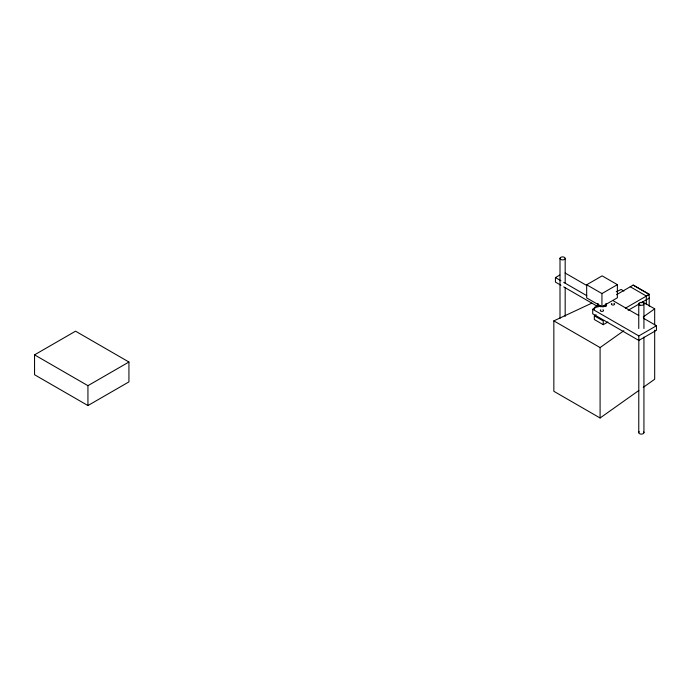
<?xml version="1.0" encoding="UTF-8"?>
<svg xmlns="http://www.w3.org/2000/svg" width="691" height="691" viewBox="0 0 691 691"><rect width="100%" height="100%" fill="white"/><g stroke="black" fill="none" stroke-linecap="round" stroke-linejoin="round"><path stroke-width="1.04" d="M591.876 303.124L553.845 320.874L553.845 391.296L600.09 417.995L600.09 347.573L623.861 330.704M643.235 316.962L654.679 308.842L642.561 301.846M600.09 417.995L638.83 390.501M643.235 387.375L654.679 379.255L654.679 330.177M34.55 354.854L75.544 331.188L128.932 362.015L128.932 381.89L87.938 405.557L34.55 374.738L34.55 354.854L87.938 385.682L128.932 362.015M560.954 285.288L555.434 282.092L555.434 277.575L559.822 275.035M586.685 284.77L602.129 275.856L617.374 284.657L617.374 297.804L601.939 306.718L586.685 297.916L586.685 284.77L601.939 293.571L617.374 284.657M597.128 305.897L594.355 307.504L594.355 309.361M616.553 294.686L633.198 285.072L649.307 294.375L625.364 308.203M643.407 318.214L656.45 325.746L656.45 330.272L638.83 340.438L592.714 313.818L592.714 309.292L598.682 305.845A4.673 2.695 0 0 0 600.894 306.726M607.855 322.023L603.252 324.684L594.329 319.527L594.329 315.813L596.134 314.776M630.235 286.73L646.318 296.024L649.203 294.357L649.203 306.225M628.128 310.319L639.175 303.936M641.023 302.874L649.307 298.089M638.76 432.644L638.83 335.921L656.45 325.746M616.251 291.749L621.131 289.469L623.921 291.084M602.949 306.329L603.355 306.294A4.094 2.358 0 0 0 606.482 303.772M602.777 306.839L603.183 306.795A4.094 2.358 0 0 0 606.249 304.049M633.12 285.072L649.203 294.357M565.152 273.031L586.581 285.409M613.599 301L638.752 315.528M555.434 277.575L560.954 280.762M563.718 282.36L586.737 295.644M563.718 286.877L597.793 306.554M592.714 309.292L638.83 335.921M594.329 315.813L603.252 320.97L603.252 324.684M553.845 320.874L600.09 347.573M654.679 308.842L654.679 324.839M646.318 296.024L646.318 304.653M643.934 303.824L643.934 328.51M643.934 337.087L643.934 432.583M638.76 303.885L638.76 328.562M601.939 293.571L601.939 306.718M598.682 305.845L598.682 306.692M565.178 258.469A2.591 1.494 0 0 1 561.178 259.643A2.591 1.494 0 0 1 561.42 257.052A2.591 1.494 0 0 1 565.178 258.469L565.178 283.146M565.178 287.439L565.178 316.409M560.004 258.313L560.004 318.396M87.938 385.682L87.938 405.557M613.91 303.314A1.615 0.933 0 0 1 614.282 304.662A1.615 0.933 0 0 1 611.924 304.783A1.615 0.933 0 0 1 611.898 303.418M602.941 309.749A1.615 0.933 0 0 1 603.165 311.088A1.615 0.933 0 0 1 600.85 311.175A1.615 0.933 0 0 1 600.773 309.836M643.684 431.961A2.591 1.494 0 0 1 642.837 433.836A2.591 1.494 0 0 1 639.503 433.663A2.591 1.494 0 0 1 639.244 431.737M606.016 304.532A4.69 2.704 0 0 1 606.24 305.007A4.094 2.358 0 0 1 606.042 306.381M605.921 303.841A4.371 2.522 0 0 1 605.981 304.066M600.79 306.355A4.638 2.678 0 0 1 597.75 304.282A4.094 2.358 0 0 1 597.646 303.599M606.249 303.703A4.094 2.358 0 0 1 603.2 306.484M598.354 306.536A4.69 2.704 0 0 1 597.724 305.595A4.12 2.375 0 0 1 598.104 304.005M597.793 307.072A4.094 2.358 0 0 1 598.104 306.623M600.963 306.199A4.638 2.678 0 0 1 597.922 304.126A4.094 2.358 0 0 1 597.801 303.669M639.935 305.111A2.591 1.494 0 0 0 643.934 303.936A2.591 1.494 0 0 0 640.168 302.52A2.591 1.494 0 0 0 639.935 305.111"/></g></svg>
